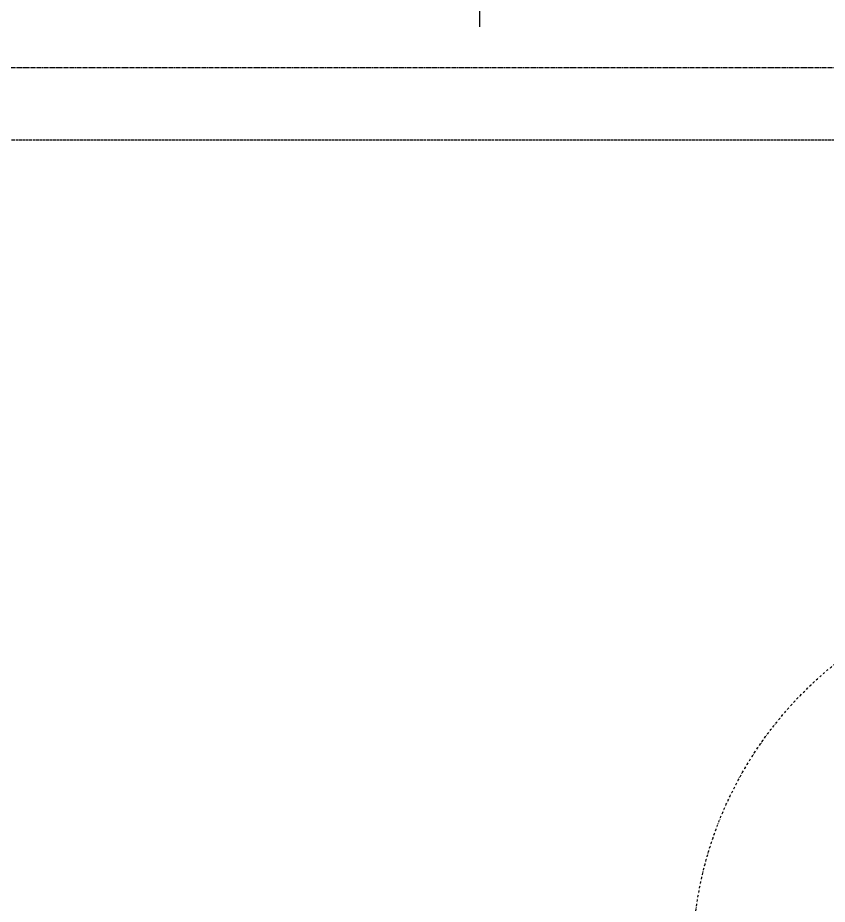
# Model space of a CAD drawing. Header units: millimetres. Extents: x 18456 to 179493, y -203649 to 469211.
# Drawn here: x 127660 to 129446, y 200826 to 202781 of the extents above; entities that cross this region are included whole.
import ezdxf

# ---------------------------------------------------------------- set-up
doc = ezdxf.new("R2010")
doc.units = ezdxf.units.MM
for name, pattern in [('X-평면도(기본형)$0$DASHDOTX2', [2, 1, -0.5, 0, -0.5]), ('X-평면도(기본형)$0$HID', [2.8, 1.8, -1]), ('X-평면도(기본형)$0$HID2', [7.5, 6, -1.5])]:
    doc.linetypes.add(name, pattern=pattern)
for name, color, linetype, true_color in [('X-평면도(기본형)$0$AHID', 5, 'X-평면도(기본형)$0$HID', 0x0000ff), ('X-평면도(기본형)$0$DOOR', 4, 'Continuous', 0x00ffff), ('X-평면도(기본형)$0$UIS', 7, 'X-평면도(기본형)$0$HID2', 0x000000), ('X-평면도(기본형)$0$WID', 4, 'Continuous', 0x00ffff)]:
    doc.layers.add(name, color=color, linetype=linetype, true_color=true_color)

# ---------------------------------------------------------------- blocks, each defined once
blk = doc.blocks.new('X-평면도(기본형)$0$DW1500')
at = {"layer": 'X-평면도(기본형)$0$WID', "color": 1, "true_color": 0xff0000}
blk.add_line((750, 50), (750, -295), dxfattribs=at)
at = {"layer": 'X-평면도(기본형)$0$WID', "color": 8, "true_color": 0x808080}
for p, q in [((1455, 0), (45, 0)), ((766.5, -63), (1428.5, -63)), ((766.5, -63), (766.5, -67)), ((766.5, -67), (1428.5, -67)), ((1428.5, -63), (1428.5, -67)), ((71.5, -98), (733.5, -98)), ((71.5, -98), (71.5, -102)), ((71.5, -102), (733.5, -102)), ((733.5, -98), (733.5, -102)), ((766.5, -143), (1428.5, -143)), ((766.5, -143), (766.5, -147)), ((766.5, -147), (1428.5, -147)), ((1428.5, -143), (1428.5, -147)), ((71.5, -178), (733.5, -178)), ((71.5, -178), (71.5, -182)), ((71.5, -182), (733.5, -182)), ((733.5, -178), (733.5, -182)), ((45, -245), (1455, -245))]:
    blk.add_line(p, q, dxfattribs=at)
at = {"layer": 'X-평면도(기본형)$0$WID'}
for p, q in [((1425, -50), (770, -50)), ((730, -85), (75, -85)), ((1425, -80), (770, -80)), ((730, -115), (75, -115)), ((1425, -130), (770, -130)), ((730, -165), (75, -165)), ((1425, -160), (770, -160)), ((730, -195), (75, -195))]:
    blk.add_line(p, q, dxfattribs=at)
for points in [[(0, -245), (45, -245), (45, -200), (25, -200), (25, -160), (45, -160), (45, -120), (25, -120), (25, -80), (45, -80), (45, 0), (0, 0)], [(1500, 0), (1455, 0), (1455, -45), (1475, -45), (1475, -85), (1455, -85), (1455, -125), (1475, -125), (1475, -165), (1455, -165), (1455, -245), (1500, -245)], [(770, -80), (730, -80), (730, -50), (770, -50), (770, -60), (764.5, -61.8), (764.5, -68.2), (770, -70)], [(1425, -80), (1465, -80), (1465, -50), (1425, -50), (1425, -60), (1430.5, -61.8), (1430.5, -68.2), (1425, -70)], [(75, -115), (35, -115), (35, -85), (75, -85), (75, -95), (69.5, -96.8), (69.5, -103.2), (75, -105)], [(730, -115), (770, -115), (770, -85), (730, -85), (730, -95), (735.5, -96.8), (735.5, -103.2), (730, -105)], [(770, -160), (730, -160), (730, -130), (770, -130), (770, -140), (764.5, -141.8), (764.5, -148.2), (770, -150)], [(1425, -160), (1465, -160), (1465, -130), (1425, -130), (1425, -140), (1430.5, -141.8), (1430.5, -148.2), (1425, -150)], [(75, -195), (35, -195), (35, -165), (75, -165), (75, -175), (69.5, -176.8), (69.5, -183.2), (75, -185)], [(730, -195), (770, -195), (770, -165), (730, -165), (730, -175), (735.5, -176.8), (735.5, -183.2), (730, -185)]]:
    blk.add_lwpolyline(points, close=True, dxfattribs=at)
at = {"layer": 'X-평면도(기본형)$0$WID', "color": 8, "true_color": 0x808080}
for points in [[(770, -59.2), (772.7, -60.6), (773.3, -61.6), (773.8, -63)], [(770, -70.8), (772.7, -69.4), (773.3, -68.4), (773.8, -67)], [(1425, -59.2), (1422.3, -60.6), (1421.7, -61.6), (1421.2, -63)], [(1425, -70.8), (1422.3, -69.4), (1421.7, -68.4), (1421.2, -67)], [(75, -94.2), (77.7, -95.6), (78.3, -96.6), (78.8, -98)], [(730, -94.2), (727.3, -95.6), (726.7, -96.6), (726.2, -98)], [(75, -105.8), (77.7, -104.4), (78.3, -103.4), (78.8, -102)], [(730, -105.8), (727.3, -104.4), (726.7, -103.4), (726.2, -102)], [(770, -139.2), (772.7, -140.6), (773.3, -141.6), (773.8, -143)], [(770, -150.8), (772.7, -149.4), (773.3, -148.4), (773.8, -147)], [(1425, -139.2), (1422.3, -140.6), (1421.7, -141.6), (1421.2, -143)], [(1425, -150.8), (1422.3, -149.4), (1421.7, -148.4), (1421.2, -147)], [(75, -174.2), (77.7, -175.6), (78.3, -176.6), (78.8, -178)], [(730, -174.2), (727.3, -175.6), (726.7, -176.6), (726.2, -178)], [(75, -185.8), (77.7, -184.4), (78.3, -183.4), (78.8, -182)], [(730, -185.8), (727.3, -184.4), (726.7, -183.4), (726.2, -182)]]:
    blk.add_lwpolyline(points, dxfattribs=at)
blk = doc.blocks.new('X-평면도(기본형)$0$wd120900')
at = {"layer": 'X-평면도(기본형)$0$DOOR', "color": 1, "linetype": 'ByBlock', "true_color": 0xff0000}
blk.add_line((-20, 120), (0, 0), dxfattribs=at)
at = {"layer": 'X-평면도(기본형)$0$DOOR', "color": 5, "true_color": 0x0000ff}
for p, q in [((860, 80), (40, 80)), ((860, 77), (40, 77))]:
    blk.add_line(p, q, dxfattribs=at)
at = {"layer": 'X-평면도(기본형)$0$DOOR'}
for points in [[(30, 120), (30, 960), (66, 960), (66, 120)], [(30, 120), (30, 960), (66, 960), (66, 120)], [(0, 120), (0, 104.1), (3, 104.1), (3, 84.1), (0, 84.1), (0, 35.9), (3, 35.9), (3, 15.9), (0, 15.9), (0, 0), (30, 0), (30, 15), (25, 15), (25, 75), (30, 75), (30, 80), (30, 120)], [(900, 120), (900, 104.1), (897, 104.1), (897, 84.1), (900, 84.1), (900, 35.9), (897, 35.9), (897, 15.9), (900, 15.9), (900, 0), (899.1, 0), (880, 0), (870, 0), (870, 15), (875, 15), (875, 75), (870, 75), (870, 80), (870, 120)], [(40, 80), (30, 80), (30, 73), (25, 73), (25, 17), (30, 17), (30, 10), (40, 10)], [(860, 80), (870, 80), (870, 73), (875, 73), (875, 17), (870, 17), (870, 10), (860, 10)]]:
    blk.add_lwpolyline(points, close=True, dxfattribs=at)
at = {"layer": 'X-평면도(기본형)$0$DOOR', "linetype": 'ByBlock'}
for points in [[(-15, 132), (-15, 127), (-20, 127), (-20, 120), (20, 120), (20, 132)], [(915, 120), (915, 125), (920, 125), (920, 132), (880, 132), (880, 120)], [(-15, 0), (-15, -5), (-20, -5), (-20, -12), (40, -12), (40, 0)], [(915, 0), (915, -5), (920, -5), (920, -12), (860, -12), (860, 0)]]:
    blk.add_lwpolyline(points, close=True, dxfattribs=at)
at = {"layer": 'X-평면도(기본형)$0$DOOR', "color": 1, "linetype": 'ByBlock', "true_color": 0xff0000}
blk.add_lwpolyline([(-20, 120), (-20, 0), (0, 0), (0, 120)], close=True, dxfattribs=at)
at = {"layer": 'X-평면도(기본형)$0$DOOR', "color": 1, "linetype": 'X-평면도(기본형)$0$HID', "true_color": 0xff0000}
blk.add_lwpolyline([(860, 0), (40, 0), (870, 120), (30, 120)], close=True, dxfattribs=at)
at = {"layer": 'X-평면도(기본형)$0$DOOR', "color": 1, "linetype": 'X-평면도(기본형)$0$DASHDOTX2', "ltscale": 5, "true_color": 0xff0000}
blk.add_arc((28.6, 119.4), 841.4, 0.038, 87.4531, dxfattribs=at)

msp = doc.modelspace()

# ---------------------------------------------------------------- linework, layer by layer
at = {"layer": 'X-평면도(기본형)$0$AHID'}
msp.add_line((127319.2, 202670.6), (130039.2, 202670.6), dxfattribs=at)
at = {"layer": 'X-평면도(기본형)$0$UIS'}
msp.add_lwpolyline([(130039.2, 202510.6), (127209.2, 202510.6)], dxfattribs=at)

# ---------------------------------------------------------------- block references
at = {"layer": 'X-평면도(기본형)$0$DOOR', "xscale": -1}
msp.add_blockref('X-평면도(기본형)$0$DW1500', (129429.2, 203055.6), dxfattribs=at)
at = {"layer": 'X-평면도(기본형)$0$DOOR', "xscale": -1, "rotation": 9.871863326793573e-09}
msp.add_blockref('X-평면도(기본형)$0$wd120900', (130019.2, 200580.6), dxfattribs=at)

doc.saveas('drawing.dxf')
